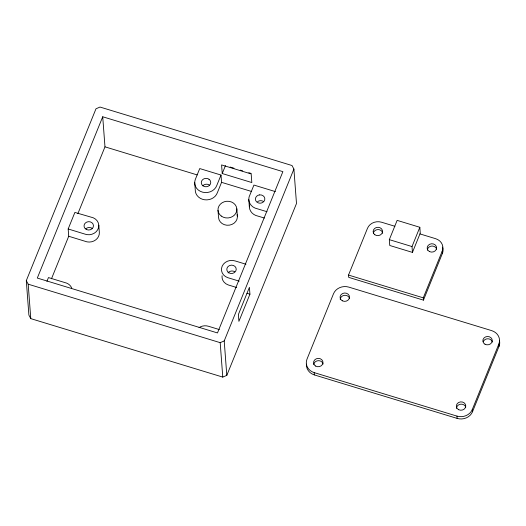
<?xml version="1.0" encoding="UTF-8"?>
<svg xmlns="http://www.w3.org/2000/svg" width="526" height="526" viewBox="0 0 526 526"><rect width="100%" height="100%" fill="white"/><g stroke="black" fill="none" stroke-linecap="round" stroke-linejoin="round"><path stroke-width="0.79" d="M26.3 280.641L95.982 108.79L100.012 107.048L292.015 165.526L293.902 169.07L296.493 203.503L226.805 375.36L222.774 377.096L30.778 318.625L28.891 315.081L26.3 280.641L28.187 284.185L30.778 318.625M102.721 116.772L37.313 278.063L217.481 332.938L282.883 171.647L102.721 116.772L104.976 146.833L77.887 213.648M46.932 281.331L48.458 277.577L66.611 283.106A10.073 8.922 -4.3 0 1 71.74 288.116M68.17 228.968L74.876 212.425L93.266 217.79A10.073 8.922 -4.3 0 1 97.744 229.698A10.073 8.922 -4.3 0 1 84.226 233.886L68.17 228.968L68.715 236.259L51.469 278.8M221.012 175.046L216.83 185.356A11.335 10.033 -4.3 0 1 202.655 192.194A11.335 10.033 -4.3 0 1 195.199 179.747L199.735 168.563L221.012 175.046L221.564 182.338L217.383 192.654A11.335 10.033 -4.3 0 1 204.647 199.775A11.335 10.033 -4.3 0 1 195.251 189.636L194.699 182.338M222.235 173.534L221.591 164.927L251.172 173.935L251.822 182.548L222.235 173.534L225.45 165.618M226.805 375.36L224.214 340.92L293.902 169.07M249.929 294.179L238.903 321.373L238.39 314.515L249.416 287.321L249.929 294.179L246.97 293.278M442.544 247.108A11.02 9.757 -4.3 0 1 442.405 253.381L423.45 300.136L348.692 277.366L348.514 275.065L367.477 228.317A11.02 9.757 -4.3 0 1 381.574 222.228L394.901 226.285M389.325 239.646L397.137 220.374L419.827 227.285L420.267 233.123L412.45 252.395L389.759 245.484L389.325 239.646L412.016 246.556L412.45 252.395M412.016 246.556L419.827 227.285M423.45 300.136L423.279 297.834L442.234 251.086A11.02 9.757 -4.3 0 0 435.627 238.692L419.945 233.912M472.486 411.779L472.315 409.478L498.826 344.103A11.993 10.619 -4.3 0 0 491.632 330.611L348.856 287.13A11.993 10.619 -4.3 0 0 333.51 293.751L307 359.127A11.993 10.619 -4.3 0 0 314.193 372.618L314.364 374.92L457.14 418.4A11.993 10.619 -4.3 0 0 472.486 411.779L498.996 346.404A11.993 10.619 -4.3 0 0 499.529 340.914M28.187 284.185L220.19 342.663L224.214 340.92M266.998 211.708L257.569 208.855A11.335 10.033 -4.3 0 1 249.087 196.948L253.92 185.067L275.394 191.609M264.4 218.053L258.115 216.153A11.335 10.033 -4.3 0 1 249.488 204.89M230.118 167.038L234.011 168.228M240.244 170.122L242.578 170.832M248.805 172.732L251.139 173.442M104.976 146.833L197.158 174.908M221.564 182.338L251.336 191.405M348.514 275.065L423.279 297.834M245.958 264.236L235.234 260.968A10.073 8.922 -4.3 0 0 222.163 266.182A10.073 8.922 -4.3 0 0 227.804 277.682L239.192 281.147M236.7 287.518L228.35 284.974A10.073 8.922 -4.3 0 1 222.064 275.749M219.316 329.565L208.434 326.251A10.073 8.922 -4.3 0 0 199.038 327.613M314.193 372.618L456.969 416.105A11.993 10.619 -4.3 0 0 472.315 409.478M68.715 236.259L84.778 241.184A10.073 8.922 -4.3 0 0 99.342 232.453L98.796 225.161M209.407 185.08L208.355 184.527A4.721 4.182 -4.3 0 0 202.773 185.829M498.826 344.103L498.996 346.404M456.969 416.105L457.14 418.4M442.234 251.086L442.405 253.381M248.798 199.564L249.35 206.856M236.825 208.848L237.377 216.14M218.001 210.367L218.553 217.665A9.442 8.363 -4.3 0 0 229.468 225.141A9.442 8.363 -4.3 0 0 237.114 214.707M220.19 342.663L222.774 377.096M85.777 228.836A4.721 4.182 -4.3 0 1 92.451 228.606M257.576 201.675A4.721 4.182 -4.3 0 1 258.628 201.083L259.805 200.748A4.721 4.182 -4.3 0 1 263.322 201.432M228.08 272.843A4.721 4.182 -4.3 0 1 234.649 271.679M373.348 233.136A4.721 4.182 -4.3 0 1 378.181 229.586A4.721 4.182 -4.3 0 1 382.698 233.301M427.336 250.198A4.721 4.182 -4.3 0 1 431.55 246.076A4.721 4.182 -4.3 0 1 436.639 249.173M314.364 374.92A11.993 10.619 -4.3 0 1 306.5 364.15M456.496 408.446A4.721 4.182 -4.3 0 1 460.579 404.211A4.721 4.182 -4.3 0 1 465.766 407.163M313.746 364.577A4.721 4.182 -4.3 0 1 318.23 360.685A4.721 4.182 -4.3 0 1 323.089 364.051M483.236 341.755A4.721 4.182 -4.3 0 1 487.964 338.783A4.721 4.182 -4.3 0 1 492.343 342.018M340.237 299.478A4.721 4.182 -4.3 0 1 344.431 295.336A4.721 4.182 -4.3 0 1 349.534 298.406M259.371 194.916L258.187 195.245A4.721 4.182 -4.3 0 0 256.464 201.734L257.359 202.471A4.721 4.182 -4.3 0 0 264.709 199.919A4.721 4.182 -4.3 0 0 259.371 194.916M208.973 179.241L207.915 178.695A4.721 4.182 -4.3 0 0 201.984 180.451A4.721 4.182 -4.3 0 0 203.062 185.862L204.121 186.414A4.721 4.182 -4.3 0 0 210.052 184.659A4.721 4.182 -4.3 0 0 208.973 179.241M221.242 216.041A9.442 8.363 -4.3 0 0 236.687 211.031A9.442 8.363 -4.3 0 0 224.313 201.754A9.442 8.363 -4.3 0 0 221.242 216.041M86.468 229.54A4.721 4.182 -4.3 0 0 93.464 225.68A4.721 4.182 -4.3 0 0 86.303 222.301A4.721 4.182 -4.3 0 0 86.468 229.54M228.83 272.803A4.721 4.182 -4.3 0 0 236.22 269.595A4.721 4.182 -4.3 0 0 229.507 265.571A4.721 4.182 -4.3 0 0 228.83 272.803M429.42 251.54A4.721 4.182 -4.3 0 0 436.593 247.956A4.721 4.182 -4.3 0 0 429.624 244.294A4.721 4.182 -4.3 0 0 429.42 251.54M374.814 234.734A4.721 4.182 -4.3 0 0 382.481 232.097A4.721 4.182 -4.3 0 0 376.189 227.574A4.721 4.182 -4.3 0 0 374.814 234.734M458.705 409.715A4.721 4.182 -4.3 0 0 465.766 405.947A4.721 4.182 -4.3 0 0 458.665 402.475A4.721 4.182 -4.3 0 0 458.705 409.715M484.992 344.221A4.721 4.182 -4.3 0 0 492.264 340.809A4.721 4.182 -4.3 0 0 485.406 336.982A4.721 4.182 -4.3 0 0 484.992 344.221M342.341 300.806A4.721 4.182 -4.3 0 0 349.501 297.197A4.721 4.182 -4.3 0 0 342.505 293.561A4.721 4.182 -4.3 0 0 342.341 300.806M315.574 366.037A4.721 4.182 -4.3 0 0 322.977 362.841A4.721 4.182 -4.3 0 0 316.271 358.804A4.721 4.182 -4.3 0 0 315.574 366.037"/></g></svg>
